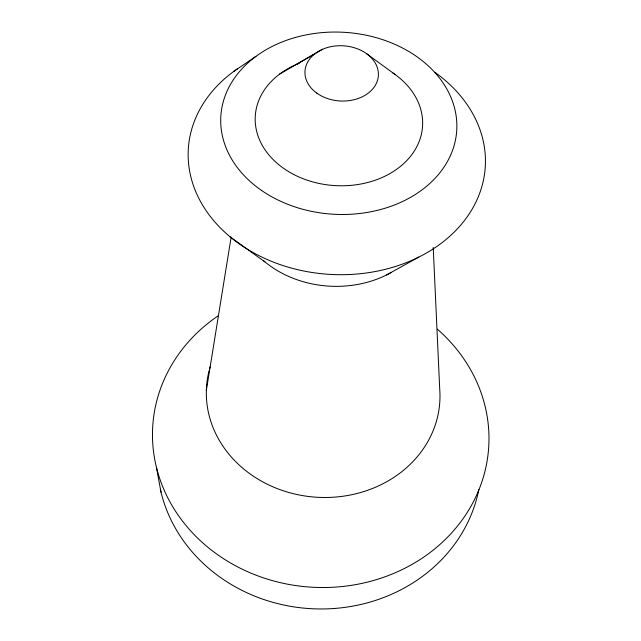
<?xml version="1.0" encoding="UTF-8"?>
<svg xmlns="http://www.w3.org/2000/svg" width="641" height="641" viewBox="0 0 641 641"><rect width="100%" height="100%" fill="white"/><g stroke="black" fill="none" stroke-linecap="round" stroke-linejoin="round"><path stroke-width="0.96" d="M206.354 390.353L231.129 237.21M233.588 71.552L255.983 56.336M296.43 64.437L322.663 49.229M279.58 74.124L315.252 53.499M386.651 274.917L418.797 257.089M230.255 236.954L264.893 261.849M366.644 53.724L395.16 74.556M156.42 467.265L161.003 492.2M433.22 247.482L439.718 389.103A116.878 102.897 3.3 0 1 314.266 497.063A116.878 102.897 3.3 0 1 209.126 370.626M478.835 489.572A162.181 147.021 3.3 0 1 320.925 608.966A162.181 147.021 3.3 0 1 160.322 489.267M437.314 329.137A168.311 150.851 3.3 0 1 436.176 547.694A168.311 150.851 3.3 0 1 192.813 533.2A168.311 150.851 3.3 0 1 217.812 316.069M209.639 368.703A116.878 102.897 3.3 0 1 210.192 366.796M391.154 272.521A97.592 78.603 3.3 0 1 263.379 260.567M434.902 72.313A148.744 116.702 3.3 0 1 444.525 240.728A148.744 116.702 3.3 0 1 230.199 236.914A148.744 116.702 3.3 0 1 237.466 68.795M392.765 72.89A83.803 64.589 3.3 0 1 395.809 169.881A83.803 64.589 3.3 0 1 270.831 157.165A83.803 64.589 3.3 0 1 299.059 63.355M261.696 190.537A118.16 91.118 3.3 0 0 454.79 142.999A118.16 91.118 3.3 0 0 299.884 36.273A118.16 91.118 3.3 0 0 261.696 190.537M316.822 93.137A36.761 27.643 3.3 0 0 377.525 80.285A36.761 27.643 3.3 0 0 330.652 46.721A36.761 27.643 3.3 0 0 316.822 93.137"/></g></svg>
